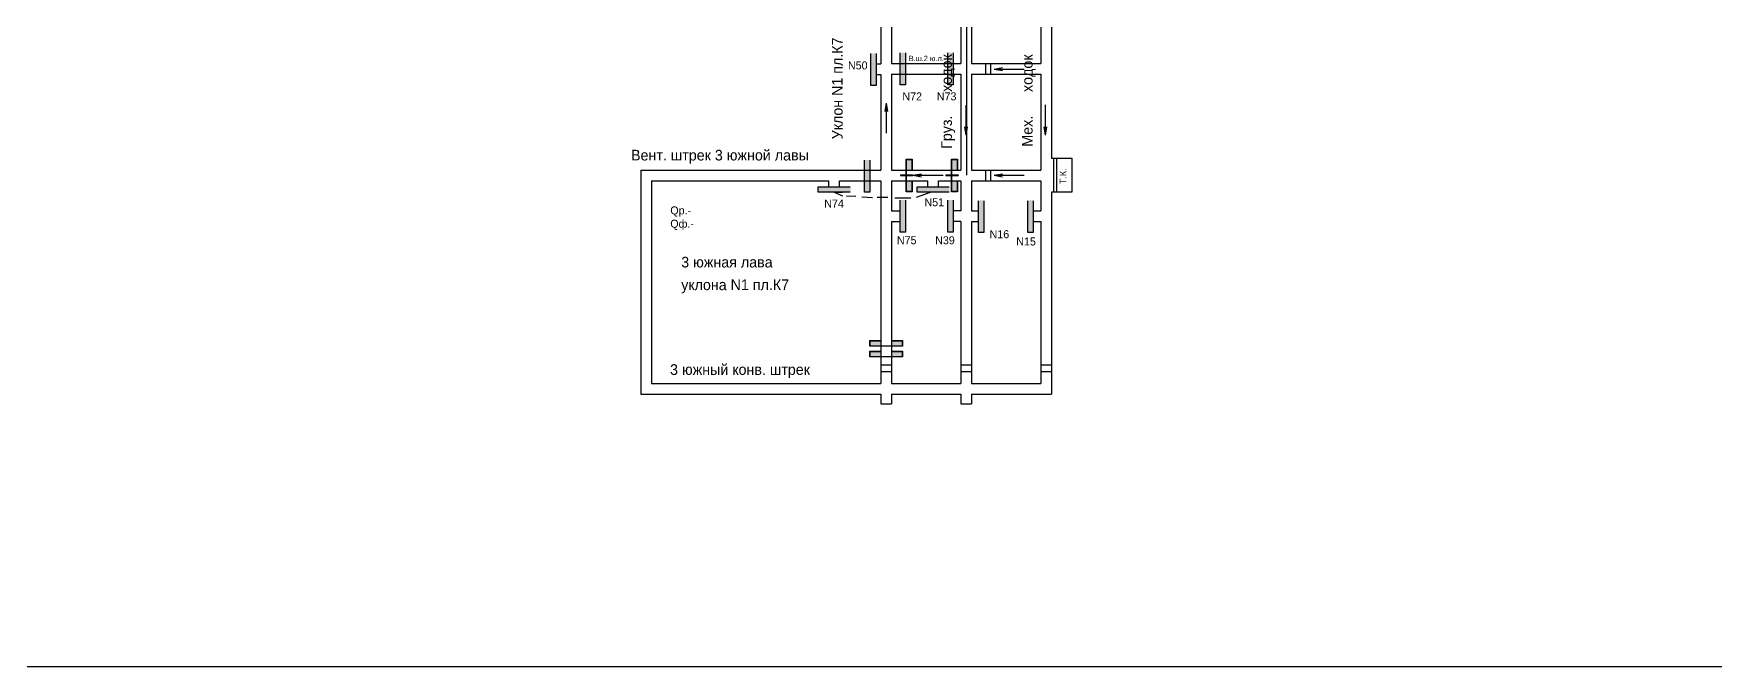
# Model space of a CAD drawing. Header units: millimetres. Extents: x -1405 to 845, y -941 to 518.
# Drawn here: x -917 to -287, y -571 to -334 of the extents above; entities that cross this region are included whole.
import ezdxf

# ---------------------------------------------------------------- set-up
doc = ezdxf.new("R2010")
doc.units = ezdxf.units.MM
for name, color, linetype in [('Двери', 7, 'Continuous'), ('Маршруты слесарей', 7, 'Continuous'), ('Номера перемычек', 7, 'Continuous'), ('Перемычки', 7, 'Continuous'), ('Пожарные арки', 7, 'Continuous'), ('Струя', 7, 'Continuous')]:
    doc.layers.add(name, color=color, linetype=linetype)

msp = doc.modelspace()

# ---------------------------------------------------------------- hatches: boundary and pattern name
at = {"layer": 'Двери'}
h = msp.add_hatch(color=256, dxfattribs=at)
h.paths.add_polyline_path([(-587.84, -385.31), (-587.84, -381.21), (-590.04, -381.21), (-590.04, -385.31), (-589.94, -385.31), (-589.94, -381.31), (-587.94, -381.31), (-587.94, -385.31)])
h.paths.add_polyline_path([(-589.94, -389.31), (-589.94, -385.31), (-590.04, -385.31), (-590.04, -389.31)])
h.paths.add_polyline_path([(-587.84, -393.41), (-587.84, -389.31), (-587.94, -389.31), (-587.94, -393.31), (-589.94, -393.31), (-589.94, -389.31), (-590.04, -389.31), (-590.04, -393.41)])
h = msp.add_hatch(color=3, dxfattribs=at)
h.paths.add_polyline_path([(-587.94, -381.31), (-589.94, -381.31), (-589.94, -385.31), (-587.94, -385.31)])
h.paths.add_polyline_path([(-589.94, -393.31), (-587.94, -393.31), (-587.94, -389.31), (-589.94, -389.31)])
h = msp.add_hatch(color=256, dxfattribs=at)
h.paths.add_polyline_path([(-570.85, -385.31), (-570.85, -381.21), (-573.05, -381.21), (-573.05, -385.31), (-572.95, -385.31), (-572.95, -381.31), (-570.95, -381.31), (-570.95, -385.31)])
h.paths.add_polyline_path([(-572.95, -389.31), (-572.95, -385.31), (-573.05, -385.31), (-573.05, -389.31)])
h.paths.add_polyline_path([(-570.85, -393.41), (-570.85, -389.31), (-570.95, -389.31), (-570.95, -393.31), (-572.95, -393.31), (-572.95, -389.31), (-573.05, -389.31), (-573.05, -393.41)])
h = msp.add_hatch(color=3, dxfattribs=at)
h.paths.add_polyline_path([(-570.95, -381.31), (-572.95, -381.31), (-572.95, -385.31), (-570.95, -385.31)])
h.paths.add_polyline_path([(-572.95, -393.31), (-570.95, -393.31), (-570.95, -389.31), (-572.95, -389.31)])
h = msp.add_hatch(color=256, dxfattribs=at)
h.paths.add_polyline_path([(-599.59, -449.16), (-603.69, -449.16), (-603.69, -451.36), (-599.59, -451.36), (-599.59, -451.26), (-603.59, -451.26), (-603.59, -449.26), (-599.59, -449.26)])
h.paths.add_polyline_path([(-595.59, -451.26), (-599.59, -451.26), (-599.59, -451.36), (-595.59, -451.36)])
h.paths.add_polyline_path([(-591.49, -449.16), (-595.59, -449.16), (-595.59, -449.26), (-591.59, -449.26), (-591.59, -451.26), (-595.59, -451.26), (-595.59, -451.36), (-591.49, -451.36)])
h = msp.add_hatch(color=256, dxfattribs=at)
h.paths.add_polyline_path([(-599.59, -453.16), (-603.69, -453.16), (-603.69, -455.36), (-599.59, -455.36), (-599.59, -455.26), (-603.59, -455.26), (-603.59, -453.26), (-599.59, -453.26)])
h.paths.add_polyline_path([(-595.59, -455.26), (-599.59, -455.26), (-599.59, -455.36), (-595.59, -455.36)])
h.paths.add_polyline_path([(-591.49, -453.16), (-595.59, -453.16), (-595.59, -453.26), (-591.59, -453.26), (-591.59, -455.26), (-595.59, -455.26), (-595.59, -455.36), (-591.49, -455.36)])
h = msp.add_hatch(color=3, dxfattribs=at)
h.paths.add_polyline_path([(-603.59, -449.26), (-603.59, -451.26), (-599.59, -451.26), (-599.59, -449.26)])
h.paths.add_polyline_path([(-591.59, -451.26), (-591.59, -449.26), (-595.59, -449.26), (-595.59, -451.26)])
h = msp.add_hatch(color=3, dxfattribs=at)
h.paths.add_polyline_path([(-603.59, -453.26), (-603.59, -455.26), (-599.59, -455.26), (-599.59, -453.26)])
h.paths.add_polyline_path([(-591.59, -455.26), (-591.59, -453.26), (-595.59, -453.26), (-595.59, -455.26)])
at = {"layer": 'Перемычки'}
h = msp.add_hatch(color=256, dxfattribs=at)
h.paths.add_polyline_path([(-601.16, -353.65), (-601.16, -349.55), (-601.26, -349.55), (-601.26, -353.55), (-603.26, -353.55), (-603.26, -349.55), (-603.36, -349.55), (-603.36, -353.65)])
h.paths.add_polyline_path([(-601.26, -349.55), (-601.16, -349.55), (-601.16, -341.45), (-603.36, -341.45), (-603.36, -349.55), (-603.26, -349.55), (-603.26, -341.55), (-601.26, -341.55)])
h = msp.add_hatch(color=3, dxfattribs=at)
h.paths.add_polyline_path([(-603.26, -353.55), (-601.26, -353.55), (-601.26, -349.55), (-603.26, -349.55)])
h.paths.add_polyline_path([(-601.26, -345.55), (-603.26, -345.55), (-603.26, -349.55), (-601.26, -349.55)])
h.paths.add_polyline_path([(-601.26, -345.55), (-601.26, -341.55), (-603.26, -341.55), (-603.26, -345.55)])
h = msp.add_hatch(color=256, dxfattribs=at)
h.paths.add_polyline_path([(-590.17, -353.41), (-590.17, -349.31), (-590.27, -349.31), (-590.27, -353.31), (-592.27, -353.31), (-592.27, -349.31), (-592.37, -349.31), (-592.37, -353.41)])
h.paths.add_polyline_path([(-590.27, -349.31), (-590.17, -349.31), (-590.17, -341.21), (-592.37, -341.21), (-592.37, -349.31), (-592.27, -349.31), (-592.27, -341.31), (-590.27, -341.31)])
h = msp.add_hatch(color=3, dxfattribs=at)
h.paths.add_polyline_path([(-592.27, -353.31), (-590.27, -353.31), (-590.27, -349.31), (-592.27, -349.31)])
h.paths.add_polyline_path([(-590.27, -345.31), (-592.27, -345.31), (-592.27, -349.31), (-590.27, -349.31)])
h.paths.add_polyline_path([(-590.27, -345.31), (-590.27, -341.31), (-592.27, -341.31), (-592.27, -345.31)])
h = msp.add_hatch(color=256, dxfattribs=at)
h.paths.add_polyline_path([(-572.35, -353.41), (-572.35, -349.31), (-572.45, -349.31), (-572.45, -353.31), (-574.45, -353.31), (-574.45, -349.31), (-574.55, -349.31), (-574.55, -353.41)])
h.paths.add_polyline_path([(-572.45, -349.31), (-572.35, -349.31), (-572.35, -341.21), (-574.55, -341.21), (-574.55, -349.31), (-574.45, -349.31), (-574.45, -341.31), (-572.45, -341.31)])
h = msp.add_hatch(color=3, dxfattribs=at)
h.paths.add_polyline_path([(-574.45, -353.31), (-572.45, -353.31), (-572.45, -349.31), (-574.45, -349.31)])
h.paths.add_polyline_path([(-572.45, -345.31), (-574.45, -345.31), (-574.45, -349.31), (-572.45, -349.31)])
h.paths.add_polyline_path([(-572.45, -345.31), (-572.45, -341.31), (-574.45, -341.31), (-574.45, -345.31)])
h = msp.add_hatch(color=256, dxfattribs=at)
h.paths.add_polyline_path([(-603.62, -393.69), (-603.62, -389.59), (-603.72, -389.59), (-603.72, -393.59), (-605.72, -393.59), (-605.72, -389.59), (-605.82, -389.59), (-605.82, -393.69)])
h.paths.add_polyline_path([(-603.72, -389.59), (-603.62, -389.59), (-603.62, -381.49), (-605.82, -381.49), (-605.82, -389.59), (-605.72, -389.59), (-605.72, -381.59), (-603.72, -381.59)])
h = msp.add_hatch(color=3, dxfattribs=at)
h.paths.add_polyline_path([(-605.72, -393.59), (-603.72, -393.59), (-603.72, -389.59), (-605.72, -389.59)])
h.paths.add_polyline_path([(-603.72, -385.59), (-605.72, -385.59), (-605.72, -389.59), (-603.72, -389.59)])
h.paths.add_polyline_path([(-603.72, -385.59), (-603.72, -381.59), (-605.72, -381.59), (-605.72, -385.59)])
h = msp.add_hatch(color=256, dxfattribs=at)
h.paths.add_polyline_path([(-623.13, -393.62), (-619.03, -393.62), (-619.03, -393.52), (-623.03, -393.52), (-623.03, -391.52), (-619.03, -391.52), (-619.03, -391.42), (-623.13, -391.42)])
h.paths.add_polyline_path([(-619.03, -393.52), (-619.03, -393.62), (-610.93, -393.62), (-610.93, -391.42), (-619.03, -391.42), (-619.03, -391.52), (-611.03, -391.52), (-611.03, -393.52)])
h = msp.add_hatch(color=3, dxfattribs=at)
h.paths.add_polyline_path([(-623.03, -391.52), (-623.03, -393.52), (-619.03, -393.52), (-619.03, -391.52)])
h.paths.add_polyline_path([(-615.03, -393.52), (-615.03, -391.52), (-619.03, -391.52), (-619.03, -393.52)])
h.paths.add_polyline_path([(-615.03, -393.52), (-611.03, -393.52), (-611.03, -391.52), (-615.03, -391.52)])
h = msp.add_hatch(color=256, dxfattribs=at)
h.paths.add_polyline_path([(-590.17, -408.65), (-590.17, -404.55), (-590.27, -404.55), (-590.27, -408.55), (-592.27, -408.55), (-592.27, -404.55), (-592.37, -404.55), (-592.37, -408.65)])
h.paths.add_polyline_path([(-590.27, -404.55), (-590.17, -404.55), (-590.17, -396.45), (-592.37, -396.45), (-592.37, -404.55), (-592.27, -404.55), (-592.27, -396.55), (-590.27, -396.55)])
h = msp.add_hatch(color=3, dxfattribs=at)
h.paths.add_polyline_path([(-592.27, -408.55), (-590.27, -408.55), (-590.27, -404.55), (-592.27, -404.55)])
h.paths.add_polyline_path([(-590.27, -400.55), (-592.27, -400.55), (-592.27, -404.55), (-590.27, -404.55)])
h.paths.add_polyline_path([(-590.27, -400.55), (-590.27, -396.55), (-592.27, -396.55), (-592.27, -400.55)])
h = msp.add_hatch(color=256, dxfattribs=at)
h.paths.add_polyline_path([(-586.06, -393.62), (-581.96, -393.62), (-581.96, -393.52), (-585.96, -393.52), (-585.96, -391.52), (-581.96, -391.52), (-581.96, -391.42), (-586.06, -391.42)])
h.paths.add_polyline_path([(-581.96, -393.52), (-581.96, -393.62), (-573.86, -393.62), (-573.86, -391.42), (-581.96, -391.42), (-581.96, -391.52), (-573.96, -391.52), (-573.96, -393.52)])
h = msp.add_hatch(color=3, dxfattribs=at)
h.paths.add_polyline_path([(-585.96, -391.52), (-585.96, -393.52), (-581.96, -393.52), (-581.96, -391.52)])
h.paths.add_polyline_path([(-577.96, -393.52), (-577.96, -391.52), (-581.96, -391.52), (-581.96, -393.52)])
h.paths.add_polyline_path([(-577.96, -393.52), (-573.96, -393.52), (-573.96, -391.52), (-577.96, -391.52)])
h = msp.add_hatch(color=256, dxfattribs=at)
h.paths.add_polyline_path([(-572.35, -408.65), (-572.35, -404.55), (-572.45, -404.55), (-572.45, -408.55), (-574.45, -408.55), (-574.45, -404.55), (-574.55, -404.55), (-574.55, -408.65)])
h.paths.add_polyline_path([(-572.45, -404.55), (-572.35, -404.55), (-572.35, -396.45), (-574.55, -396.45), (-574.55, -404.55), (-574.45, -404.55), (-574.45, -396.55), (-572.45, -396.55)])
h = msp.add_hatch(color=3, dxfattribs=at)
h.paths.add_polyline_path([(-574.45, -408.55), (-572.45, -408.55), (-572.45, -404.55), (-574.45, -404.55)])
h.paths.add_polyline_path([(-572.45, -400.55), (-574.45, -400.55), (-574.45, -404.55), (-572.45, -404.55)])
h.paths.add_polyline_path([(-572.45, -400.55), (-572.45, -396.55), (-574.45, -396.55), (-574.45, -400.55)])
h = msp.add_hatch(color=256, dxfattribs=at)
h.paths.add_polyline_path([(-560.87, -408.83), (-560.87, -404.73), (-560.97, -404.73), (-560.97, -408.73), (-562.97, -408.73), (-562.97, -404.73), (-563.07, -404.73), (-563.07, -408.83)])
h.paths.add_polyline_path([(-560.97, -404.73), (-560.87, -404.73), (-560.87, -396.63), (-563.07, -396.63), (-563.07, -404.73), (-562.97, -404.73), (-562.97, -396.73), (-560.97, -396.73)])
h = msp.add_hatch(color=3, dxfattribs=at)
h.paths.add_polyline_path([(-562.97, -408.73), (-560.97, -408.73), (-560.97, -404.73), (-562.97, -404.73)])
h.paths.add_polyline_path([(-560.97, -400.73), (-562.97, -400.73), (-562.97, -404.73), (-560.97, -404.73)])
h.paths.add_polyline_path([(-560.97, -400.73), (-560.97, -396.73), (-562.97, -396.73), (-562.97, -400.73)])
h = msp.add_hatch(color=256, dxfattribs=at)
h.paths.add_polyline_path([(-542.36, -408.83), (-542.36, -404.73), (-542.46, -404.73), (-542.46, -408.73), (-544.46, -408.73), (-544.46, -404.73), (-544.56, -404.73), (-544.56, -408.83)])
h.paths.add_polyline_path([(-542.46, -404.73), (-542.36, -404.73), (-542.36, -396.63), (-544.56, -396.63), (-544.56, -404.73), (-544.46, -404.73), (-544.46, -396.73), (-542.46, -396.73)])
h = msp.add_hatch(color=3, dxfattribs=at)
h.paths.add_polyline_path([(-544.46, -408.73), (-542.46, -408.73), (-542.46, -404.73), (-544.46, -404.73)])
h.paths.add_polyline_path([(-542.46, -400.73), (-544.46, -400.73), (-544.46, -404.73), (-542.46, -404.73)])
h.paths.add_polyline_path([(-542.46, -400.73), (-542.46, -396.73), (-544.46, -396.73), (-544.46, -400.73)])

# ---------------------------------------------------------------- linework, layer by layer
for p, q in [((-565.59, -309.31), (-565.59, -345.31)), ((-539.59, -309.31), (-539.59, -345.31)), ((-535.59, -309.31), (-535.59, -380.76)), ((-599.59, -321.27), (-599.59, -345.4)), ((-595.59, -321.27), (-595.59, -345.31)), ((-569.59, -321.27), (-569.59, -345.31)), ((-569.59, -321.27), (-569.59, -345.31)), ((-601.09, -345.4), (-599.59, -345.4)), ((-595.59, -345.31), (-569.59, -345.31)), ((-565.59, -345.31), (-539.59, -345.31)), ((-601.09, -349.4), (-599.59, -349.4)), ((-599.59, -349.4), (-599.59, -385.31)), ((-595.59, -349.31), (-569.59, -349.31)), ((-595.59, -349.31), (-595.59, -385.31)), ((-569.59, -349.31), (-569.59, -385.31)), ((-565.59, -349.31), (-565.59, -385.31)), ((-565.59, -349.31), (-539.59, -349.31)), ((-539.59, -349.31), (-539.59, -385.31)), ((-535.59, -380.76), (-527.96, -380.76)), ((-527.96, -380.76), (-527.96, -393.48)), ((-689.59, -385.31), (-599.59, -385.31)), ((-689.59, -385.31), (-689.59, -469.31)), ((-685.59, -389.31), (-619.03, -389.31)), ((-685.59, -389.31), (-685.59, -465.31)), ((-619.03, -391.52), (-619.03, -389.31)), ((-615.03, -391.52), (-615.03, -389.31)), ((-615.03, -389.31), (-599.59, -389.31)), ((-599.59, -389.31), (-599.59, -465.31)), ((-595.59, -385.31), (-569.59, -385.31)), ((-595.59, -389.31), (-590.09, -389.31)), ((-595.59, -389.31), (-595.59, -400.55)), ((-590.09, -389.31), (-581.96, -389.31)), ((-581.96, -391.52), (-581.96, -389.31)), ((-577.96, -391.52), (-577.96, -389.31)), ((-577.96, -389.31), (-569.59, -389.31)), ((-569.59, -389.31), (-569.59, -400.55)), ((-565.59, -385.31), (-539.59, -385.31)), ((-565.59, -389.31), (-565.59, -400.55)), ((-565.59, -389.31), (-539.59, -389.31)), ((-539.59, -389.31), (-539.59, -400.55)), ((-617.03, -393.52), (-613.93, -393.52)), ((-617.03, -393.52), (-613.93, -394.9)), ((-612.45, -394.87), (-608.94, -395.08)), ((-606.66, -395.28), (-602.73, -395.49)), ((-601, -395.44), (-596.92, -395.44)), ((-594.34, -395.65), (-588.31, -395.65)), ((-586.16, -395.44), (-581, -393.52)), ((-527.96, -393.48), (-535.59, -393.48)), ((-535.59, -393.48), (-535.59, -469.31)), ((-595.59, -400.55), (-592.27, -400.55)), ((-569.59, -400.55), (-572.45, -400.55)), ((-565.59, -400.55), (-562.97, -400.55)), ((-542.46, -400.55), (-539.59, -400.55)), ((-595.59, -404.55), (-595.59, -429.31)), ((-595.59, -404.55), (-592.27, -404.55)), ((-569.59, -404.55), (-572.45, -404.55)), ((-569.59, -404.55), (-569.59, -429.31)), ((-565.59, -404.55), (-565.59, -465.31)), ((-565.59, -404.55), (-562.97, -404.55)), ((-542.46, -404.55), (-539.59, -404.55)), ((-539.59, -404.55), (-539.59, -465.31)), ((-595.59, -429.31), (-595.59, -465.31)), ((-569.59, -429.31), (-569.59, -465.31)), ((-685.59, -465.31), (-599.59, -465.31)), ((-595.59, -465.31), (-569.59, -465.31)), ((-565.59, -465.31), (-539.59, -465.31)), ((-689.59, -469.31), (-599.59, -469.31)), ((-599.59, -469.31), (-599.59, -472.93)), ((-595.59, -469.31), (-569.59, -469.31)), ((-595.59, -469.31), (-595.59, -472.93)), ((-569.59, -469.31), (-569.59, -472.93)), ((-565.59, -469.31), (-535.59, -469.31)), ((-565.59, -469.31), (-565.59, -472.93)), ((-599.59, -472.93), (-595.59, -472.93)), ((-569.59, -472.93), (-565.59, -472.93)), ((-1404.51, -571.44), (845.49, -571.44))]:
    msp.add_line(p, q)
at = {"layer": 'Двери'}
for p, q in [((-592.19, -387.08), (-587.51, -387.08)), ((-592.19, -387.08), (-592.19, -387.23)), ((-592.18, -387.23), (-587.51, -387.23)), ((-587.51, -387.08), (-587.51, -387.23)), ((-575.22, -387.08), (-575.22, -387.23)), ((-575.22, -387.08), (-570.54, -387.08)), ((-575.21, -387.23), (-570.54, -387.23)), ((-570.54, -387.08), (-570.54, -387.23))]:
    msp.add_line(p, q, dxfattribs=at)
for points in [[(-587.84, -389.31), (-587.84, -393.41), (-590.04, -393.41), (-590.04, -381.21), (-587.84, -381.21), (-587.84, -385.31)], [(-587.94, -389.31), (-587.94, -393.31), (-589.94, -393.31), (-589.94, -381.31), (-587.94, -381.31), (-587.94, -385.31)], [(-570.85, -389.31), (-570.85, -393.41), (-573.05, -393.41), (-573.05, -381.21), (-570.85, -381.21), (-570.85, -385.31)], [(-570.95, -389.31), (-570.95, -393.31), (-572.95, -393.31), (-572.95, -381.31), (-570.95, -381.31), (-570.95, -385.31)], [(-595.59, -449.16), (-591.49, -449.16), (-591.49, -451.36), (-603.69, -451.36), (-603.69, -449.16), (-599.59, -449.16)], [(-595.59, -453.16), (-591.49, -453.16), (-591.49, -455.36), (-603.69, -455.36), (-603.69, -453.16), (-599.59, -453.16)], [(-595.59, -449.26), (-591.59, -449.26), (-591.59, -451.26), (-603.59, -451.26), (-603.59, -449.26), (-599.59, -449.26)], [(-595.59, -453.26), (-591.59, -453.26), (-591.59, -455.26), (-603.59, -455.26), (-603.59, -453.26), (-599.59, -453.26)]]:
    msp.add_lwpolyline(points, dxfattribs=at)
at = {"layer": 'Маршруты слесарей', "color": 5, "lineweight": 30}
msp.add_lwpolyline([(-567.41, -309.31), (-567.41, -387.11)], dxfattribs=at)
at = {"layer": 'Перемычки'}
for points in [[(-601.26, -341.55), (-601.26, -353.55), (-603.26, -353.55), (-603.26, -341.55)], [(-590.27, -341.31), (-590.27, -353.31), (-592.27, -353.31), (-592.27, -341.31)], [(-572.45, -341.31), (-572.45, -353.31), (-574.45, -353.31), (-574.45, -341.31)], [(-603.72, -381.59), (-603.72, -393.59), (-605.72, -393.59), (-605.72, -381.59)], [(-611.03, -393.52), (-623.03, -393.52), (-623.03, -391.52), (-611.03, -391.52)], [(-590.27, -396.55), (-590.27, -408.55), (-592.27, -408.55), (-592.27, -396.55)], [(-573.96, -393.52), (-585.96, -393.52), (-585.96, -391.52), (-573.96, -391.52)], [(-572.45, -396.55), (-572.45, -408.55), (-574.45, -408.55), (-574.45, -396.55)], [(-560.97, -396.73), (-560.97, -408.73), (-562.97, -408.73), (-562.97, -396.73)], [(-542.46, -396.73), (-542.46, -408.73), (-544.46, -408.73), (-544.46, -396.73)]]:
    msp.add_lwpolyline(points, dxfattribs=at)
at = {"layer": 'Пожарные арки', "color": 1}
for p, q in [((-560.35, -345.31), (-560.35, -349.31)), ((-558.45, -345.31), (-558.45, -349.31)), ((-534.88, -380.76), (-534.88, -393.48)), ((-533.69, -380.76), (-533.69, -393.48)), ((-560.35, -385.31), (-560.35, -389.31)), ((-558.45, -385.31), (-558.45, -389.31)), ((-599.59, -458.29), (-595.59, -458.29)), ((-569.59, -458.29), (-565.59, -458.29)), ((-539.59, -458.29), (-535.59, -458.29)), ((-599.59, -460.87), (-595.59, -460.87)), ((-569.59, -460.87), (-565.59, -460.87)), ((-539.59, -460.87), (-535.59, -460.87))]:
    msp.add_line(p, q, dxfattribs=at)
at = {"layer": 'Струя', "color": 1}
for p, q in [((-557.07, -347.36), (-553.96, -346.83)), ((-557.07, -347.36), (-553.96, -347.88)), ((-557.07, -347.36), (-545.77, -347.36)), ((-567.58, -372.19), (-567.58, -360.89)), ((-537.81, -372.1), (-537.81, -360.8)), ((-567.58, -372.19), (-568.11, -369.08)), ((-567.58, -372.19), (-567.06, -369.08)), ((-537.81, -372.1), (-538.34, -368.99)), ((-537.81, -372.1), (-537.29, -368.99)), ((-587.46, -387.21), (-576.15, -387.21)), ((-587.45, -387.21), (-584.34, -386.69)), ((-587.45, -387.21), (-584.34, -387.73)), ((-557.07, -387.21), (-553.96, -386.69)), ((-557.07, -387.21), (-545.77, -387.21)), ((-557.07, -387.21), (-553.96, -387.73))]:
    msp.add_line(p, q, dxfattribs=at)
at = {"layer": 'Струя', "color": 5}
for q in [(-598.07, -363.26), (-597.55, -371.45), (-597.03, -363.26)]:
    msp.add_line((-597.55, -360.15), q, dxfattribs=at)

# ---------------------------------------------------------------- texts
for s, height, p in [('Уклон N1 пл.К7', 4, (-613.89, -373.71)), ('Груз.      ходок', 4, (-572.92, -377.29)), ('Мех.      ходок', 4, (-542.68, -376.47)), ('Т.К.', 2.5, (-530.03, -390.47))]:
    msp.add_text(s, height=height, rotation=90).set_placement(p)
for s, height, p in [('Вент. штрек 3 южной лавы', 4, (-693.22, -381.65)), ('Qф.-', 3, (-678.49, -406.88)), ('3 южная лава', 4, (-674.4, -421.78)), ('уклона N1 пл.К7', 4, (-674.4, -430.29)), ('3 южный конв. штрек', 4, (-678.57, -462.09))]:
    msp.add_text(s, height=height).set_placement(p)
at = {"color": 1}
msp.add_text('Qр.-', height=3, dxfattribs=at).set_placement((-678.49, -401.88))
at = {"layer": 'Номера перемычек', "color": 7}
msp.add_text('В.ш.2 ю.л.', height=2, dxfattribs=at).set_placement((-589.06, -344.38))
at = {"layer": 'Номера перемычек'}
for s, p in [('N72', (-591.49, -359.12)), ('N73', (-578.58, -359.1)), ('N74', (-620.79, -399.31)), ('N51', (-583.22, -398.81)), ('N16', (-558.8, -410.81)), ('N75', (-593.55, -413.07)), ('N39', (-579.2, -413.09)), ('N15', (-548.79, -413.54))]:
    msp.add_text(s, height=3, dxfattribs=at).set_placement(p)
at = {"layer": 'Перемычки'}
msp.add_text('N50', height=3, dxfattribs=at).set_placement((-611.89, -347.48))

doc.saveas('drawing.dxf')
